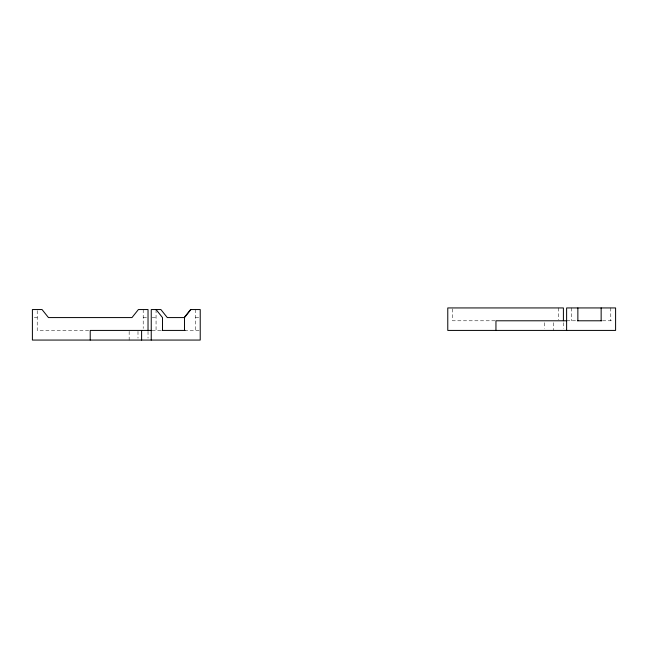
<?xml version="1.0" encoding="UTF-8"?>
<svg xmlns="http://www.w3.org/2000/svg" width="648" height="648" viewBox="0 0 648 648"><rect width="100%" height="100%" fill="white"/><g stroke="black" fill="none" stroke-linecap="round" stroke-linejoin="round"><path stroke-width="0.49" stroke-dasharray="3.24 2.43" d="M34.328 317.577L37.22 317.577M143.208 317.577L147.064 317.577M152.207 317.577L156.063 317.577M195.404 317.577L199.26 317.577M494.991 320.784L452.596 320.784L452.596 307.938M566.619 320.784L577.862 320.784M602.551 320.784L613.599 320.784M88.703 330.423L37.22 330.423L37.22 309.55M152.045 330.423L162.486 330.423M184.486 330.423L200.224 330.423M610.78 307.938L610.78 320.784M571.439 307.938L571.439 320.784M563.404 322.712L563.404 328.496M558.592 307.938L558.592 319.796M553.368 322.712L553.368 330.423M544.539 322.712L544.539 328.496M195.404 309.55L195.404 330.423M156.063 309.55L156.063 330.423M148.028 331.387L148.028 338.135M143.208 309.55L143.208 328.447M137.992 331.387L137.992 338.135M129.163 331.387L129.163 340.062"/><path stroke-width="0.97" d="M190.909 309.55L184.486 317.577L184.486 330.423M566.619 320.784L495.955 320.784L495.955 330.423M577.49 320.784L601.7 320.784M151.243 330.423L90.218 330.423L90.218 340.062M162.113 330.423L185.32 330.423M156.063 309.55L162.486 317.577L162.486 330.423M601.15 307.938L601.15 320.784M577.862 307.938L577.862 320.784M566.619 330.423L566.619 307.938L615.6 307.938L615.6 330.423L447.776 330.423L447.776 307.938L563.404 307.938L563.404 320.784M151.243 340.062L151.243 309.55L160.874 309.55L167.297 317.577L184.162 317.577L190.585 309.55L200.224 309.55L200.224 340.062L32.4 340.062L32.4 309.55L42.039 309.55L48.462 317.577L131.973 317.577L138.397 309.55L148.028 309.55L148.028 330.423M141.604 330.423L141.604 340.062"/></g></svg>
